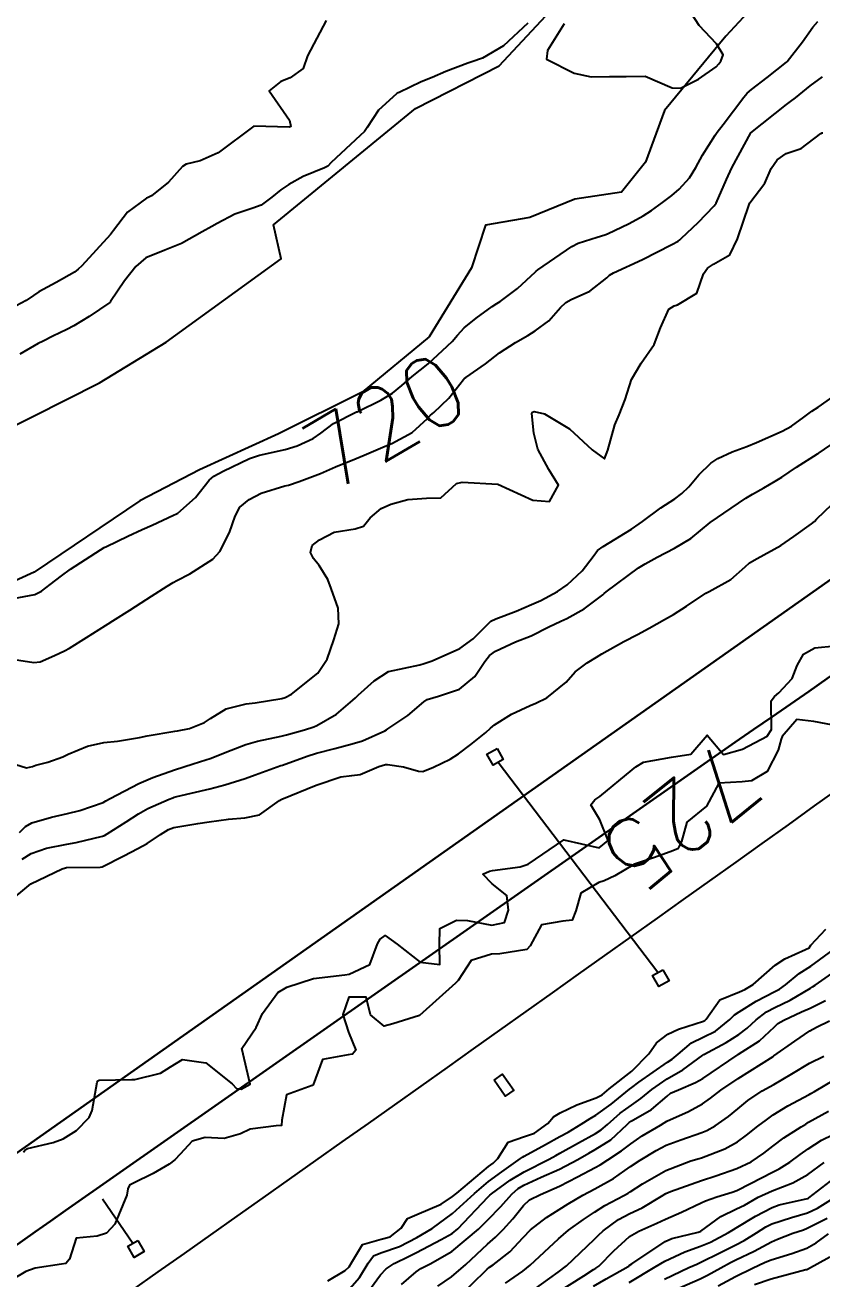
# Model space of a CAD drawing. Header units: metres. Extents: x 318500 to 325275, y 7408834 to 7428799.
# Drawn here: x 321229.9 to 321274.8, y 7415300.2 to 7415370.9 of the extents above; entities that cross this region are included whole.
import ezdxf
from ezdxf.enums import TextEntityAlignment as Align

# ---------------------------------------------------------------- set-up
doc = ezdxf.new("R2010")
doc.units = ezdxf.units.M
doc.header["$MEASUREMENT"] = 0
for name, color, linetype in [('Armário', 45, 'Continuous'), ('Cotas', 45, 'Continuous'), ('Curvas de Nivel 1m', 11, 'Continuous'), ('Curvas de Nivel 5m', 15, 'Continuous'), ('Hidrografia', 140, 'Continuous'), ('Linha Férrea', 20, 'Continuous'), ('Pórticos', 45, 'Continuous'), ('Vias Primárias', 230, 'Continuous')]:
    doc.layers.add(name, color=color, linetype=linetype)
doc.styles.add('Style-STANDARD', font='STANDARD.shx')

msp = doc.modelspace()

# ---------------------------------------------------------------- linework, layer by layer
at = {"layer": 'Armário'}
msp.add_lwpolyline([(321256.353, 7415311.393), (321256.837, 7415311.732), (321257.462, 7415310.839), (321256.978, 7415310.501)], close=True, dxfattribs=at)
at = {"layer": 'Curvas de Nivel 1m', "flags": 128}
for points, elevation in [([(321260.312, 7415370.949), (321259.373, 7415369.451), (321259.31, 7415368.964), (321260.868, 7415368.169), (321261.832, 7415367.964), (321262.866, 7415367.972), (321263.802, 7415367.97), (321264.867, 7415367.991), (321266.389, 7415367.335), (321266.857, 7415367.325), (321267.883, 7415367.832), (321268.875, 7415368.521), (321269.031, 7415368.684), (321269.141, 7415368.836), (321269.262, 7415369.21), (321268.89, 7415369.814), (321267.906, 7415370.85), (321266.923, 7415372.42)], 718), ([(321229.27, 7415338.556), (321230.472, 7415338.774), (321230.846, 7415338.965), (321231.335, 7415339.331), (321231.979, 7415339.831), (321232.489, 7415340.201), (321234.164, 7415341.295), (321234.376, 7415341.418), (321234.503, 7415341.48), (321235.715, 7415342.069), (321236.518, 7415342.439), (321237.083, 7415342.693), (321238.29, 7415343.242), (321238.456, 7415343.316), (321238.532, 7415343.361), (321239.528, 7415344.242), (321240.302, 7415345.214), (321240.562, 7415345.439), (321241.093, 7415345.73), (321242.573, 7415346.439), (321243.126, 7415346.623), (321244.578, 7415346.952), (321245.251, 7415347.15), (321246.159, 7415347.564), (321246.591, 7415347.879), (321247.307, 7415348.412), (321248.61, 7415349.073), (321248.629, 7415349.081), (321248.67, 7415349.099), (321249.973, 7415349.733), (321250.626, 7415350.127), (321251.149, 7415350.555), (321251.747, 7415351.063), (321252.647, 7415351.776), (321253.989, 7415353.03), (321254.296, 7415353.395), (321254.672, 7415353.803), (321255.34, 7415354.354), (321256.244, 7415355.004), (321256.514, 7415355.18), (321256.694, 7415355.29), (321257.673, 7415356.018), (321258.692, 7415356.97), (321258.72, 7415356.996), (321258.827, 7415357.075), (321260.735, 7415358.403), (321261.093, 7415358.58), (321262.167, 7415358.926), (321262.607, 7415359.057), (321262.743, 7415359.107), (321263.969, 7415359.684), (321264.759, 7415360.13), (321265.222, 7415360.425), (321265.857, 7415360.874), (321266.374, 7415361.268), (321266.781, 7415361.618), (321267.37, 7415362.275), (321267.726, 7415362.851), (321268.103, 7415363.551), (321268.818, 7415364.669), (321268.935, 7415364.838), (321269.263, 7415365.27), (321270.434, 7415366.816), (321270.619, 7415367.048), (321270.857, 7415367.255), (321271.742, 7415367.922), (321272.837, 7415368.781), (321272.859, 7415368.801), (321272.881, 7415368.826), (321273.732, 7415369.938), (321274.314, 7415370.766), (321274.602, 7415371.074)], 719), ([(321258.261, 7415370.98), (321256.887, 7415369.702), (321255.702, 7415369.012), (321255.095, 7415368.799), (321254.876, 7415368.733), (321253.641, 7415368.265), (321252.863, 7415367.915), (321252.246, 7415367.672), (321251.013, 7415367.078), (321250.896, 7415367.032), (321250.849, 7415367.006), (321249.842, 7415366.083), (321249.198, 7415365.096), (321249.047, 7415364.869), (321248.816, 7415364.654), (321247.178, 7415363.124), (321246.992, 7415362.932), (321246.795, 7415362.824), (321245.587, 7415362.349), (321244.781, 7415361.889), (321244.343, 7415361.598), (321243.835, 7415361.169), (321243.22, 7415360.718), (321242.761, 7415360.555), (321241.739, 7415360.211), (321240.747, 7415359.693), (321240.44, 7415359.519), (321239.895, 7415359.223), (321238.733, 7415358.569), (321237.795, 7415358.184), (321236.725, 7415357.752), (321236.163, 7415357.268), (321235.533, 7415356.452), (321234.743, 7415355.289), (321234.719, 7415355.26), (321234.689, 7415355.234), (321233.529, 7415354.455), (321232.669, 7415353.918), (321232.274, 7415353.715), (321231.491, 7415353.332), (321230.933, 7415353.062), (321230.656, 7415352.925), (321229.617, 7415352.323)], 719), ([(321228.85, 7415329.362), (321229.996, 7415329.004), (321230.337, 7415329.088), (321230.526, 7415329.15), (321231.195, 7415329.331), (321232.041, 7415329.627), (321232.347, 7415329.77), (321233.432, 7415330.225), (321234.357, 7415330.43), (321235.127, 7415330.51), (321236.362, 7415330.705), (321236.81, 7415330.809), (321238.368, 7415331.076), (321238.51, 7415331.095), (321239.179, 7415331.228), (321240.037, 7415331.553), (321240.379, 7415331.787), (321241.252, 7415332.332), (321242.391, 7415332.613), (321242.896, 7415332.671), (321244.396, 7415332.909), (321244.589, 7415332.965), (321244.938, 7415333.152), (321246.412, 7415334.332), (321246.945, 7415335.122), (321247.325, 7415336.229), (321247.613, 7415337.113), (321247.565, 7415338.012), (321247.182, 7415339.119), (321246.984, 7415339.622), (321246.493, 7415340.414), (321246.175, 7415340.813), (321246.003, 7415341.137), (321246.101, 7415341.541), (321246.511, 7415341.865), (321247.351, 7415342.284), (321248.521, 7415342.478), (321248.986, 7415342.632), (321249.373, 7415343.092), (321249.997, 7415343.626), (321250.542, 7415343.872), (321251.489, 7415344.123), (321252.547, 7415344.216), (321253.362, 7415344.223), (321254.237, 7415345.025), (321254.561, 7415345.113), (321256.56, 7415345), (321258.547, 7415344.094), (321259.48, 7415344.022), (321259.986, 7415344.949), (321259.442, 7415345.83), (321258.815, 7415346.966), (321258.593, 7415347.864), (321258.484, 7415348.972), (321258.523, 7415349.06), (321258.612, 7415349.095), (321259.204, 7415348.961), (321260.598, 7415348.112), (321261.877, 7415346.927), (321262.575, 7415346.42), (321262.772, 7415346.917), (321263.163, 7415348.35), (321263.413, 7415348.908), (321263.748, 7415349.778), (321264.096, 7415350.898), (321264.649, 7415351.811), (321265.382, 7415352.879), (321265.735, 7415353.813), (321266.208, 7415354.867), (321266.507, 7415355.049), (321266.694, 7415355.113), (321267.78, 7415355.773), (321268.162, 7415356.846), (321268.386, 7415357.18), (321268.728, 7415357.39), (321269.639, 7415357.924), (321270.074, 7415358.82), (321270.728, 7415360.769), (321270.752, 7415360.81), (321270.771, 7415360.85), (321271.617, 7415361.968), (321271.973, 7415362.792), (321272.305, 7415363.29), (321272.813, 7415363.633), (321273.669, 7415363.919), (321274.776, 7415364.761), (321274.809, 7415364.782), (321274.83, 7415364.795), (321274.881, 7415364.81)], 721), ([(321229.608, 7415325.35), (321229.949, 7415325.691), (321230.298, 7415325.897), (321231.407, 7415326.225), (321232.307, 7415326.429), (321233.012, 7415326.607), (321234.317, 7415327.057), (321234.47, 7415327.136), (321234.715, 7415327.284), (321236.329, 7415328.121), (321237.123, 7415328.461), (321238.336, 7415328.882), (321239.4, 7415329.224), (321240.106, 7415329.451), (321240.345, 7415329.532), (321241.543, 7415330.001), (321242.357, 7415330.32), (321243.022, 7415330.511), (321244.364, 7415330.793), (321244.657, 7415330.864), (321245.664, 7415331.141), (321246.191, 7415331.315), (321246.374, 7415331.393), (321247.474, 7415332.023), (321248.396, 7415332.819), (321248.54, 7415332.956), (321248.699, 7415333.097), (321249.593, 7415333.903), (321250.413, 7415334.427), (321252.176, 7415334.812), (321252.418, 7415334.88), (321252.866, 7415335.043), (321254.431, 7415335.724), (321255.181, 7415336.27), (321255.903, 7415337.005), (321256.18, 7415337.276), (321256.456, 7415337.406), (321257.609, 7415337.837), (321258.469, 7415338.208), (321258.99, 7415338.444), (321259.933, 7415338.948), (321260.484, 7415339.327), (321261.319, 7415340.105), (321261.931, 7415340.926), (321262.18, 7415341.248), (321262.508, 7415341.475), (321264.094, 7415342.467), (321264.529, 7415342.752), (321264.727, 7415342.887), (321265.756, 7415343.658), (321266.55, 7415344.176), (321266.947, 7415344.463), (321267.332, 7415344.852), (321267.891, 7415345.526), (321268.58, 7415346.188), (321268.967, 7415346.451), (321269.781, 7415346.822), (321270.593, 7415347.124), (321271.137, 7415347.344), (321272.602, 7415347.987), (321273.119, 7415348.26), (321273.809, 7415348.768), (321274.264, 7415349.115), (321274.619, 7415349.331), (321275.45, 7415349.926)], 722), ([(321229.765, 7415323.85), (321230.272, 7415324.165), (321231.135, 7415324.469), (321232.281, 7415324.707), (321232.801, 7415324.794), (321234.288, 7415325.148), (321234.389, 7415325.188), (321234.556, 7415325.286), (321235.619, 7415325.951), (321236.307, 7415326.411), (321236.846, 7415326.72), (321238.039, 7415327.243), (321238.242, 7415327.32), (321238.321, 7415327.347), (321238.469, 7415327.385), (321240.326, 7415327.813), (321241.182, 7415328.051), (321242.332, 7415328.41), (321242.895, 7415328.614), (321244.34, 7415329.128), (321244.43, 7415329.159), (321245.819, 7415329.667), (321246.35, 7415329.827), (321247.371, 7415330.098), (321248.359, 7415330.35), (321248.937, 7415330.518), (321250.194, 7415331.082), (321250.299, 7415331.153), (321250.372, 7415331.203), (321251.499, 7415331.948), (321252.395, 7415332.726), (321252.592, 7415332.853), (321253.221, 7415333.038), (321254.404, 7415333.443), (321255.273, 7415334.15), (321255.827, 7415335.006), (321256.094, 7415335.334), (321256.429, 7415335.58), (321257.561, 7415336.107), (321258.442, 7415336.448), (321259.443, 7415336.955), (321260.121, 7415337.279), (321260.457, 7415337.425), (321261.428, 7415337.968), (321262.478, 7415338.765), (321262.564, 7415338.833), (321262.675, 7415338.917), (321264.501, 7415340.283), (321264.877, 7415340.512), (321265.554, 7415340.874), (321266.515, 7415341.388), (321267.438, 7415341.933), (321268.53, 7415342.84), (321269.716, 7415343.649), (321270.551, 7415344.202), (321270.929, 7415344.43), (321271.552, 7415344.795), (321272.193, 7415345.158), (321272.569, 7415345.395), (321273.397, 7415345.952), (321274.589, 7415346.698), (321274.626, 7415346.723), (321274.676, 7415346.759), (321276.603, 7415348.072)], 723), ([(321228.913, 7415321.36), (321230.251, 7415322.462), (321232.007, 7415323.314), (321232.198, 7415323.374), (321232.261, 7415323.386), (321234.156, 7415323.397), (321234.262, 7415323.423), (321235.492, 7415324.051), (321236.278, 7415324.451), (321236.801, 7415324.736), (321237.561, 7415325.247), (321238.001, 7415325.536), (321238.296, 7415325.64), (321239.661, 7415325.858), (321240.301, 7415325.952), (321241.384, 7415326.114), (321242.305, 7415326.191), (321243.132, 7415326.348), (321244.253, 7415327.161), (321244.292, 7415327.188), (321244.32, 7415327.2), (321244.393, 7415327.231), (321246.329, 7415328.023), (321247.725, 7415328.5), (321248.335, 7415328.579), (321248.799, 7415328.632), (321249.865, 7415329.085), (321250.238, 7415329.184), (321250.342, 7415329.189), (321251.253, 7415329.066), (321252.101, 7415328.817), (321252.338, 7415328.805), (321252.933, 7415329.041), (321253.876, 7415329.498), (321254.352, 7415329.79), (321255.048, 7415330.325), (321255.886, 7415331.005), (321256.145, 7415331.231), (321256.376, 7415331.432), (321257.339, 7415332.033), (321258.393, 7415332.523), (321258.704, 7415332.657), (321259.334, 7415332.956), (321260.409, 7415333.829), (321260.931, 7415334.418), (321261.604, 7415334.928), (321262.121, 7415335.235), (321262.435, 7415335.437), (321263.66, 7415336.119), (321264.446, 7415336.513), (321265.09, 7415336.88), (321265.966, 7415337.359), (321266.462, 7415337.64), (321267.199, 7415338.122), (321268.284, 7415338.842), (321268.407, 7415338.915), (321268.482, 7415338.95), (321269.691, 7415339.623), (321270.503, 7415340.335), (321270.756, 7415340.556), (321271.192, 7415340.8), (321272.518, 7415341.533), (321273.25, 7415342.045), (321274.248, 7415342.763), (321274.406, 7415342.887), (321274.534, 7415343.018), (321275.42, 7415343.873)], 724), ([(321247.943, 7415299.328), (321248.773, 7415300.273), (321249.264, 7415301.081), (321249.566, 7415301.486), (321249.979, 7415301.657), (321251.017, 7415302.027), (321251.992, 7415302.532), (321252.858, 7415303.037), (321254.009, 7415303.876), (321255.244, 7415305.002), (321256.037, 7415305.687), (321256.789, 7415306.236), (321257.844, 7415306.972), (321257.961, 7415307.061), (321258.052, 7415307.119), (321259.245, 7415307.77), (321260.069, 7415308.212), (321260.539, 7415308.467), (321261.272, 7415308.922), (321261.763, 7415309.237), (321262.088, 7415309.431), (321262.955, 7415310.049), (321263.987, 7415310.892), (321264.111, 7415310.987), (321264.51, 7415311.28), (321266.125, 7415312.408), (321266.401, 7415312.584), (321266.728, 7415312.854), (321267.485, 7415313.502), (321268.145, 7415313.816), (321268.827, 7415314.152), (321269.635, 7415314.818), (321269.904, 7415315.074), (321270.167, 7415315.251), (321271.128, 7415315.843), (321272.184, 7415316.395), (321272.441, 7415316.522), (321272.789, 7415316.774), (321273.558, 7415317.405), (321274.201, 7415317.813), (321275.462, 7415318.741)], 726), ([(321249.385, 7415299.642), (321249.96, 7415300.42), (321250.271, 7415300.762), (321250.727, 7415301.062), (321251.562, 7415301.468), (321251.979, 7415301.677), (321253.371, 7415302.409), (321253.996, 7415302.756), (321254.318, 7415303.015), (321256.027, 7415304.813), (321256.112, 7415304.906), (321256.203, 7415304.988), (321257.256, 7415305.76), (321258.043, 7415306.233), (321259.453, 7415306.949), (321259.845, 7415307.151), (321260.055, 7415307.271), (321261.117, 7415307.871), (321262.072, 7415308.395), (321262.385, 7415308.597), (321262.742, 7415308.903), (321263.462, 7415309.527), (321264.096, 7415309.989), (321264.626, 7415310.358), (321265.246, 7415310.873), (321266.116, 7415311.47), (321267.002, 7415311.97), (321268.13, 7415312.809), (321268.179, 7415312.839), (321269.441, 7415313.52), (321270.147, 7415313.969), (321270.625, 7415314.331), (321271.135, 7415314.795), (321271.706, 7415315.248), (321272.171, 7415315.491), (321273.041, 7415315.907), (321274.187, 7415316.588), (321274.294, 7415316.653), (321274.462, 7415316.756), (321276.203, 7415317.981)], 727), ([(321251.134, 7415299.877), (321251.963, 7415300.594), (321252.228, 7415300.784), (321252.753, 7415301.038), (321253.981, 7415301.735), (321255.472, 7415302.998), (321256.008, 7415303.516), (321256.738, 7415304.264), (321257.361, 7415304.977), (321257.717, 7415305.289), (321258.035, 7415305.476), (321259.004, 7415305.92), (321260.044, 7415306.372), (321261.079, 7415306.925), (321261.69, 7415307.281), (321262.059, 7415307.478), (321262.929, 7415308.039), (321263.848, 7415308.892), (321263.968, 7415309.006), (321264.083, 7415309.081), (321265.22, 7415309.746), (321266.105, 7415310.501), (321266.307, 7415310.658), (321266.749, 7415310.854), (321267.7, 7415311.258), (321268.117, 7415311.494), (321270.06, 7415312.811), (321270.103, 7415312.838), (321270.131, 7415312.854), (321271.313, 7415313.622), (321272.154, 7415314.399), (321272.351, 7415314.584), (321272.691, 7415314.775), (321273.687, 7415315.245), (321274.171, 7415315.462), (321275.043, 7415315.881)], 728), ([(321253.194, 7415299.788), (321253.959, 7415300.317), (321254.769, 7415301.008), (321255.987, 7415302.141), (321256.434, 7415302.545), (321256.872, 7415302.981), (321257.41, 7415303.575), (321258.02, 7415304.33), (321258.348, 7415304.642), (321258.97, 7415304.956), (321260.035, 7415305.424), (321261.06, 7415305.945), (321262.046, 7415306.466), (321262.326, 7415306.628), (321262.771, 7415306.903), (321263.543, 7415307.41), (321264.064, 7415307.803), (321264.696, 7415308.255), (321265.733, 7415308.865), (321265.946, 7415308.998), (321266.083, 7415309.078), (321267.305, 7415309.635), (321268.098, 7415310.064), (321268.555, 7415310.382), (321269.142, 7415310.825), (321270.117, 7415311.487), (321272.081, 7415312.732), (321272.13, 7415312.764), (321273.316, 7415313.595), (321274.151, 7415314.17), (321274.52, 7415314.389), (321275.27, 7415314.743)], 729), ([(321256.992, 7415299.948), (321257.967, 7415300.635), (321258.39, 7415300.964), (321259.993, 7415302.451), (321260.541, 7415302.932), (321261.391, 7415303.538), (321262.016, 7415303.957), (321262.601, 7415304.325), (321263.671, 7415304.894), (321263.904, 7415305.019), (321264.032, 7415305.1), (321264.714, 7415305.557), (321266.044, 7415306.309), (321267.451, 7415306.839), (321267.913, 7415306.971), (321268.053, 7415307.015), (321269.358, 7415307.523), (321270.067, 7415307.919), (321270.582, 7415308.293), (321271.223, 7415308.793), (321271.704, 7415309.167), (321272.09, 7415309.447), (321272.913, 7415309.956), (321274.107, 7415310.591), (321274.217, 7415310.65), (321274.416, 7415310.755), (321276.12, 7415311.766)], 731), ([(321258.558, 7415299.563), (321259.966, 7415300.571), (321260.431, 7415300.933), (321261.992, 7415302.406), (321262.244, 7415302.66), (321262.511, 7415302.905), (321263.375, 7415303.531), (321264.015, 7415303.872), (321264.698, 7415304.202), (321265.783, 7415304.864), (321266.031, 7415305.006), (321266.291, 7415305.115), (321268.039, 7415305.743), (321268.855, 7415306.009), (321270.046, 7415306.413), (321270.854, 7415306.798), (321271.564, 7415307.281), (321272.063, 7415307.669), (321272.696, 7415308.148), (321273.656, 7415308.764), (321273.921, 7415308.923), (321274.084, 7415309.019), (321275.196, 7415309.641)], 732), ([(321259.955, 7415299.443), (321261.418, 7415300.372), (321261.968, 7415300.72), (321262.086, 7415300.791), (321262.251, 7415300.907), (321263.11, 7415301.772), (321263.995, 7415302.575), (321264.507, 7415302.882), (321265.537, 7415303.337), (321266.01, 7415303.554), (321266.916, 7415303.947), (321268.025, 7415304.478), (321268.265, 7415304.589), (321268.918, 7415304.821), (321269.766, 7415305.079), (321270.034, 7415305.179), (321270.805, 7415305.566), (321272.044, 7415306.206), (321272.425, 7415306.397), (321273.032, 7415306.77), (321273.615, 7415307.207), (321274.062, 7415307.531), (321274.813, 7415308.005), (321276.079, 7415308.633)], 733), ([(321261.959, 7415299.788), (321262.667, 7415300.199), (321263.905, 7415300.891), (321263.945, 7415300.916), (321263.971, 7415300.94), (321264.118, 7415301.034), (321265.992, 7415302.304), (321266.374, 7415302.474), (321267.862, 7415302.832), (321267.967, 7415302.864), (321268.001, 7415302.882), (321269.127, 7415303.705), (321270.02, 7415304.136), (321270.471, 7415304.355), (321271.248, 7415304.792), (321272.034, 7415305.155), (321273.196, 7415305.611), (321274.043, 7415306.076), (321274.953, 7415306.746)], 734), ([(321265.963, 7415300.182), (321267.335, 7415300.84), (321267.777, 7415301.029), (321267.974, 7415301.115), (321269.114, 7415301.687), (321269.99, 7415302.121), (321270.443, 7415302.354), (321271.155, 7415302.793), (321271.667, 7415303.123), (321272.008, 7415303.289), (321273.123, 7415303.654), (321274.018, 7415303.923), (321274.592, 7415304.181), (321275.489, 7415304.738)], 736), ([(321266.806, 7415299.695), (321267.964, 7415300.195), (321268.387, 7415300.405), (321269.13, 7415300.818), (321269.674, 7415301.113), (321269.977, 7415301.261), (321271.017, 7415301.762), (321271.993, 7415302.285), (321272.333, 7415302.437), (321273.203, 7415302.762), (321273.796, 7415302.961), (321274.004, 7415303.043), (321275.134, 7415303.622)], 737), ([(321268.98, 7415299.8), (321269.965, 7415300.325), (321270.927, 7415300.796), (321271.631, 7415301.13), (321271.977, 7415301.27), (321273.13, 7415301.616), (321273.988, 7415301.93), (321274.511, 7415302.226), (321275.196, 7415302.738)], 738), ([(321271.037, 7415299.87), (321271.964, 7415300.203), (321273.934, 7415300.715), (321273.97, 7415300.723), (321273.991, 7415300.729), (321274.027, 7415300.749), (321275.286, 7415301.432)], 739)]:
    msp.add_lwpolyline(points, dxfattribs=dict(at, elevation=elevation))
at = {"layer": 'Curvas de Nivel 5m', "flags": 128}
for points, elevation in [([(321246.9, 7415371.13), (321245.833, 7415369.146), (321245.586, 7415368.433), (321244.861, 7415367.899), (321244.327, 7415367.696), (321243.683, 7415367.172), (321244.825, 7415365.516), (321244.895, 7415365.159), (321244.82, 7415365.124), (321242.82, 7415365.18), (321240.805, 7415363.683), (321239.786, 7415363.225), (321239.001, 7415363.032), (321238.795, 7415362.909), (321237.999, 7415362.031), (321237.041, 7415361.257), (321236.867, 7415361.16), (321236.768, 7415361.111), (321235.702, 7415360.33), (321234.903, 7415359.288), (321234.738, 7415359.063), (321233.121, 7415357.314), (321232.92, 7415357.114), (321232.714, 7415356.951), (321231.664, 7415356.372), (321230.697, 7415355.838), (321230.399, 7415355.64), (321229.973, 7415355.351), (321229.142, 7415354.904)], 720), ([(321228.419, 7415335.245), (321230.065, 7415334.994), (321230.416, 7415334.944), (321230.766, 7415334.987), (321231.586, 7415335.328), (321232.15, 7415335.597), (321232.427, 7415335.755), (321233.384, 7415336.358), (321234.446, 7415337.021), (321234.613, 7415337.122), (321234.868, 7415337.284), (321235.833, 7415337.895), (321236.466, 7415338.302), (321237.046, 7415338.68), (321237.931, 7415339.245), (321238.271, 7415339.453), (321238.483, 7415339.568), (321239.2, 7415339.942), (321240.495, 7415340.759), (321240.899, 7415341.204), (321241.443, 7415342.269), (321241.758, 7415343.192), (321242.031, 7415343.694), (321242.544, 7415344.133), (321243.236, 7415344.487), (321244.556, 7415344.893), (321244.765, 7415344.949), (321245.374, 7415345.148), (321246.565, 7415345.599), (321247.415, 7415345.964), (321248.574, 7415346.45), (321249.034, 7415346.637), (321250.094, 7415347.085), (321250.434, 7415347.23), (321250.583, 7415347.29), (321251.738, 7415347.918), (321252.605, 7415348.701), (321252.773, 7415348.882), (321252.957, 7415349.045), (321253.806, 7415349.848), (321254.638, 7415350.896), (321254.693, 7415350.966), (321254.764, 7415351.019), (321255.872, 7415351.784), (321256.654, 7415352.396), (321257.569, 7415352.986), (321258.257, 7415353.385), (321258.67, 7415353.642), (321259.441, 7415354.196), (321260.107, 7415354.949), (321260.405, 7415355.234), (321260.697, 7415355.399), (321261.751, 7415355.883), (321262.716, 7415356.633), (321262.865, 7415356.771), (321263.094, 7415356.914), (321264.728, 7415357.661), (321266.382, 7415358.511), (321266.738, 7415358.703), (321266.829, 7415358.769), (321266.927, 7415358.858), (321267.858, 7415359.751), (321268.768, 7415360.69), (321268.869, 7415360.839), (321269.452, 7415362.169), (321269.751, 7415362.826), (321270.83, 7415364.81), (321272.846, 7415366.401), (321273.062, 7415366.564), (321273.337, 7415366.775), (321274.17, 7415367.458), (321274.868, 7415367.954)], 720), ([(321229.824, 7415307.343), (321229.928, 7415307.466), (321230.053, 7415307.535), (321231.499, 7415307.878), (321232.062, 7415308.083), (321232.817, 7415308.555), (321233.529, 7415309.296), (321233.701, 7415309.677), (321233.986, 7415311.291), (321234.026, 7415311.366), (321234.102, 7415311.392), (321235.941, 7415311.424), (321236.103, 7415311.436), (321237.548, 7415311.799), (321238.114, 7415312.151), (321238.787, 7415312.557), (321240.117, 7415312.374), (321241.588, 7415311.188), (321241.841, 7415310.928), (321242.097, 7415310.889), (321242.602, 7415311.172), (321242.13, 7415313.18), (321242.948, 7415314.368), (321243.302, 7415315.163), (321244.172, 7415316.34), (321244.676, 7415316.644), (321246.18, 7415317.13), (321247.95, 7415317.337), (321248.184, 7415317.379), (321249.356, 7415317.925), (321249.779, 7415319.084), (321249.944, 7415319.353), (321250.217, 7415319.548), (321250.885, 7415319.07), (321252.195, 7415318.04), (321253.304, 7415317.923), (321253.282, 7415319.034), (321253.304, 7415319.954), (321254.231, 7415320.421), (321254.856, 7415320.389), (321256.227, 7415320.143), (321256.94, 7415320.279), (321257.172, 7415320.986), (321257.069, 7415321.809), (321256.255, 7415322.466), (321255.713, 7415323.005), (321256.093, 7415323.172), (321256.263, 7415323.211), (321257.823, 7415323.42), (321258.269, 7415323.577), (321260.29, 7415324.94), (321262.286, 7415324.491), (321262.791, 7415324.912), (321262.307, 7415326.076), (321261.802, 7415326.925), (321262.039, 7415327.207), (321262.325, 7415327.382), (321264.141, 7415328.893), (321264.352, 7415329.065), (321264.785, 7415329.314), (321266.358, 7415329.613), (321267.443, 7415329.766), (321268.37, 7415330.84), (321269.292, 7415329.758), (321270.362, 7415330.047), (321271.741, 7415330.789), (321271.991, 7415331.171), (321271.982, 7415332.786), (321272.155, 7415333.033), (321272.407, 7415333.225), (321273.148, 7415334.043), (321273.431, 7415334.77), (321273.797, 7415335.406), (321274.44, 7415335.775), (321275.575, 7415335.876)], 725), ([(321275.765, 7415331.353), (321274.383, 7415331.621), (321273.421, 7415331.733), (321272.59, 7415330.778), (321272.532, 7415330.615), (321272.362, 7415330.006), (321271.75, 7415328.789), (321270.872, 7415328.272), (321270.341, 7415328.214), (321269.03, 7415328.139), (321268.32, 7415326.84), (321267.216, 7415325.941), (321266.91, 7415324.854), (321266.703, 7415324.438), (321266.284, 7415324.26), (321265.343, 7415323.937), (321264.277, 7415323.578), (321263.165, 7415322.907), (321262.557, 7415322.624), (321262.264, 7415322.535), (321261.254, 7415321.931), (321260.972, 7415320.933), (321260.751, 7415320.416), (321260.231, 7415320.357), (321259.035, 7415320.151), (321258.387, 7415318.967), (321258.207, 7415318.756), (321256.675, 7415318.521), (321256.202, 7415318.491), (321255.069, 7415318.14), (321254.329, 7415317.019), (321254.265, 7415316.933), (321254.178, 7415316.864), (321252.16, 7415315.05), (321250.649, 7415314.569), (321250.151, 7415314.439), (321249.395, 7415315.081), (321249.152, 7415316.072), (321248.17, 7415316.083), (321247.827, 7415315.105), (321248.145, 7415314.1), (321248.569, 7415313.093), (321248.368, 7415312.855), (321248.126, 7415312.82), (321246.681, 7415312.562), (321246.163, 7415311.129), (321246.1, 7415311.093), (321244.664, 7415310.574), (321244.384, 7415309.147), (321244.374, 7415308.848), (321244.075, 7415308.828), (321242.604, 7415308.641), (321242.068, 7415308.369), (321241.148, 7415308.109), (321240.064, 7415308.159), (321239.33, 7415307.949), (321238.657, 7415307.224), (321238.359, 7415306.913), (321238.042, 7415306.667), (321237.14, 7415306.137), (321236.025, 7415305.595), (321235.808, 7415305.478), (321235.711, 7415305.265), (321235.657, 7415304.906), (321234.985, 7415303.275), (321234.503, 7415302.771), (321233.99, 7415302.605), (321232.809, 7415302.481), (321232.431, 7415301.305), (321232.222, 7415301.052), (321231.966, 7415301.013), (321230.497, 7415300.797), (321229.959, 7415300.608), (321229.166, 7415300.137)], 725), ([(321246.979, 7415300.091), (321247.964, 7415300.669), (321248.195, 7415300.868), (321248.311, 7415301.095), (321248.947, 7415302.124), (321249.99, 7415302.424), (321250.497, 7415302.561), (321251.109, 7415303.059), (321251.472, 7415303.589), (321252.008, 7415303.813), (321253.381, 7415304.397), (321254.018, 7415304.835), (321254.248, 7415305.017), (321256.045, 7415306.524), (321256.312, 7415306.723), (321256.558, 7415306.985), (321257.15, 7415307.893), (321258.069, 7415308.222), (321258.627, 7415308.406), (321259.381, 7415308.95), (321259.712, 7415309.319), (321260.089, 7415309.553), (321261.014, 7415310.008), (321262.102, 7415310.394), (321262.443, 7415310.577), (321262.849, 7415310.909), (321264.12, 7415311.903), (321265.081, 7415312.876), (321265.507, 7415313.502), (321266.147, 7415313.987), (321266.741, 7415314.264), (321268.158, 7415314.719), (321268.241, 7415314.756), (321268.318, 7415314.838), (321269.076, 7415315.927), (321270.184, 7415316.38), (321270.489, 7415316.502), (321270.957, 7415316.798), (321272.201, 7415317.872), (321272.738, 7415318.242), (321273.909, 7415318.763), (321274.113, 7415318.859), (321274.214, 7415319.008), (321275.059, 7415319.916)], 725), ([(321254.208, 7415299.016), (321255.968, 7415300.741), (321256.103, 7415300.854), (321256.295, 7415300.987), (321257.236, 7415301.723), (321257.993, 7415302.522), (321258.414, 7415302.964), (321259.308, 7415303.653), (321260.018, 7415304.111), (321260.529, 7415304.426), (321261.358, 7415304.92), (321262.034, 7415305.273), (321263.08, 7415305.859), (321264.046, 7415306.52), (321264.582, 7415306.882), (321265.492, 7415307.435), (321266.063, 7415307.722), (321266.889, 7415308.026), (321268.074, 7415308.437), (321268.352, 7415308.56), (321268.813, 7415308.829), (321269.559, 7415309.346), (321270.095, 7415309.783), (321270.662, 7415310.241), (321271.469, 7415310.79), (321272.114, 7415311.16), (321273.142, 7415311.747), (321274.126, 7415312.348), (321274.942, 7415312.748)], 730), ([(321263.961, 7415299.991), (321265.435, 7415300.868), (321265.975, 7415301.195), (321267.108, 7415301.718), (321267.988, 7415302.029), (321268.551, 7415302.265), (321269.571, 7415302.814), (321269.842, 7415302.972), (321270.004, 7415303.07), (321271.081, 7415303.727), (321272.022, 7415304.226), (321272.431, 7415304.367), (321274.029, 7415304.72), (321274.056, 7415304.733), (321274.099, 7415304.759), (321276.045, 7415306.267)], 735)]:
    msp.add_lwpolyline(points, dxfattribs=dict(at, elevation=elevation))
at = {"layer": 'Hidrografia'}
for points in [[(321226.628, 7415346.936), (321234.12, 7415350.704), (321237.879, 7415353.008), (321244.348, 7415357.699), (321243.919, 7415359.609), (321251.934, 7415366.176), (321256.648, 7415368.58), (321261.64, 7415373.964)], [(321270.634, 7415371.569), (321269.409, 7415370.245), (321265.958, 7415366.064), (321264.891, 7415363.148), (321263.533, 7415361.46), (321260.915, 7415361.063), (321258.364, 7415360.037), (321255.879, 7415359.607), (321255.074, 7415357.2), (321252.688, 7415353.295), (321248.911, 7415350.184), (321244.206, 7415347.835), (321239.759, 7415345.803), (321236.38, 7415344.049), (321230.442, 7415340.035), (321226.292, 7415338.148)]]:
    msp.add_lwpolyline(points, dxfattribs=at)
at = {"layer": 'Linha Férrea'}
for points in [[(321798.977, 7416497.536), (321750.599, 7416346.471), (321714.585, 7416233.702, -0.00337), (321686.791, 7416141.753, -0.016343), (321644.521, 7416022.174), (321593.154, 7415895.005), (321566.159, 7415829.006), (321499.473, 7415659.974), (321478.309, 7415606.627, -0.011032), (321468.493, 7415582.403, -0.032105), (321431.572, 7415506.426, -0.070178), (321348.303, 7415399.171, -0.037465), (321276.001, 7415340.1), (321204.932, 7415290.006, 0.010464), (321181.808, 7415273.236, 0.025562), (321124.039, 7415226.537, 0.050883), (321044.532, 7415137.193, 0.026975), (320996.914, 7415059.892), (320959.848, 7414991.078)], [(321801.996, 7416472.124, -0.01056), (321778.562, 7416402.785, 0.003825), (321753.427, 7416335.229, 0.009891), (321731.998, 7416274.984), (321714.19, 7416219.513, -0.023962), (321655.044, 7416039.283), (321642.82, 7416007.304), (321613.083, 7415933.23), (321568.988, 7415825.437), (321540.974, 7415754.447), (321517.665, 7415694.407), (321499.441, 7415649.202), (321470.312, 7415575.877, -0.021199), (321451.089, 7415534.053, -0.062911), (321383.346, 7415430.521, -0.034735), (321333.565, 7415379.837, -0.029004), (321269.949, 7415330.444), (321232.205, 7415304.051, 0.005656), (321177.936, 7415264.887, 0.018731), (321134.029, 7415229.838, 0.055667), (321051.084, 7415139.412, 0.029861), (321000.142, 7415057.355), (320958.652, 7414980.458)], [(320790.487, 7414769.154, 0.066549), (320858.601, 7414826.486, 0.071744), (320946.357, 7414945.112, -0.001019), (320986.5, 7415020.762), (321017.589, 7415076.939, -0.085141), (321132.031, 7415221.308, -0.027227), (321212.14, 7415282.871, 0.004692), (321306.83, 7415350.197, 0.102409), (321443.102, 7415506.847, 0.035266), (321491.354, 7415614.347, 0.015223), (321522.063, 7415693.461)], [(320633.316, 7414629.253), (320777.065, 7414757.123, 0.012969), (320847.83, 7414823.299, 0.045223), (320913.238, 7414901.784, 0.028396), (320958.652, 7414980.458), (321000.142, 7415057.355, -0.029861), (321051.084, 7415139.412, -0.055667), (321134.029, 7415229.838, -0.018731), (321177.936, 7415264.887, -0.005656), (321232.205, 7415304.051), (321269.949, 7415330.444, 0.029004), (321333.565, 7415379.837, 0.034735), (321383.346, 7415430.521, 0.062911), (321451.089, 7415534.053, 0.021199), (321470.312, 7415575.877), (321499.441, 7415649.202)], [(320223.393, 7414139.109, -0.076005), (320320.437, 7414311.999, -0.027328), (320414.072, 7414419.908, -0.009752), (320494.139, 7414502.312), (320539.581, 7414547.559, -0.011191), (320630.307, 7414631.794), (320756.595, 7414744.298), (320803.261, 7414786.663, 0.019521), (320844.172, 7414825.776, 0.046857), (320912.063, 7414907.564, 0.028693), (320959.442, 7414990.445), (320996.914, 7415059.892, -0.026975), (321044.532, 7415137.193, -0.050883), (321124.039, 7415226.537, -0.025562), (321181.808, 7415273.236, -0.010464), (321204.932, 7415290.006), (321276.001, 7415340.1, 0.037465), (321348.303, 7415399.171, 0.070178), (321431.572, 7415506.426, 0.032105), (321468.493, 7415582.403, 0.011032), (321478.309, 7415606.627)]]:
    msp.add_lwpolyline(points, format="xyb", dxfattribs=at)
at = {"layer": 'Pórticos'}
for points in [[(321256.521, 7415330.095), (321256.873, 7415329.47), (321256.297, 7415329.146), (321255.945, 7415329.771)], [(321265.866, 7415317.622), (321266.218, 7415316.998), (321265.642, 7415316.674), (321265.29, 7415317.298)], [(321236.285, 7415302.352), (321236.636, 7415301.727), (321236.061, 7415301.403), (321235.709, 7415302.028)]]:
    msp.add_lwpolyline(points, close=True, dxfattribs=at)
for points in [[(321265.578, 7415317.46), (321256.585, 7415329.308)], [(321235.997, 7415302.19), (321234.276, 7415304.679)]]:
    msp.add_lwpolyline(points, dxfattribs=at)
at = {"layer": 'Vias Primárias'}
msp.add_lwpolyline([(321109.374, 7414841.125, 0), (321121.447, 7414845.471, -0.165445)], format="xyb", dxfattribs=at)

# ---------------------------------------------------------------- texts
at = {"layer": 'Cotas', "style": 'Style-STANDARD'}
for s, rotation, p in [('720', 30.75555, (321250.199, 7415348.57, 720)), ('725', 218.88121, (321266.892, 7415326.197, 725))]:
    msp.add_text(s, height=4, rotation=rotation, dxfattribs=at).set_placement(p, align=Align.MIDDLE_CENTER)

doc.saveas('drawing.dxf')
